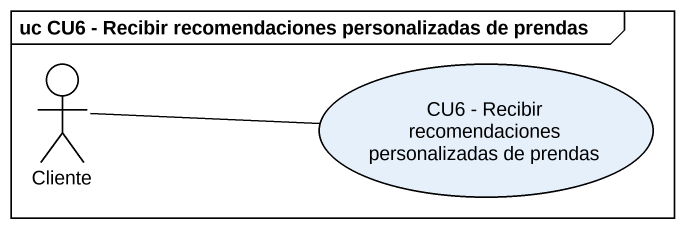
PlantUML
@startuml
mainframe uc CU6 - Recibir recomendaciones personalizadas de prendas
actor Cliente
usecase "CU6 - Recibir recomendaciones personalizadas de prendas" as CU6_Recibir_recomendaciones
Cliente -right- CU6_Recibir_recomendaciones
@enduml
